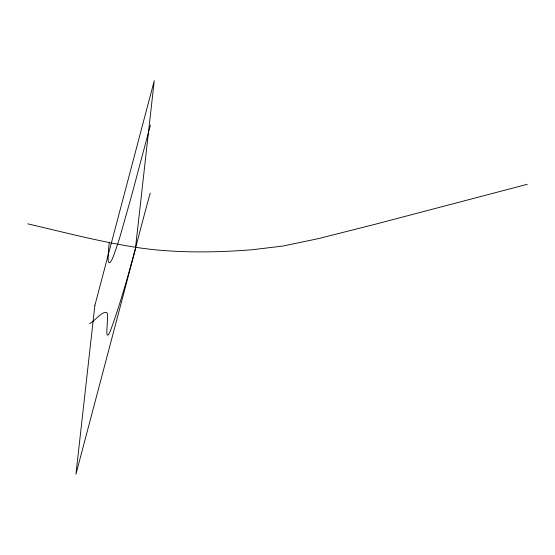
<?xml version="1.0" encoding="UTF-8"?>
<svg xmlns="http://www.w3.org/2000/svg" width="555" height="555" viewBox="0 0 555 555"><rect width="100%" height="100%" fill="white"/><g stroke="black" fill="none" stroke-linecap="round" stroke-linejoin="round"><path stroke-width="0.83" d="M109.279 242.653C109.196 244.554 105.318 272.234 112.061 259.365A114.399 6.188 -76.5 0 0 113.907 254.884L117.258 245.31A106.255 5.744 -76.5 0 0 119.991 236.659L130.938 198.107L150.405 125.132M150.218 193.202C137.3 239.247 126.783 286.151 110.32 331.113A113.123 6.119 -76.5 0 1 108.135 334.998L107.233 335.088L106.775 332.57L107.642 316.072A145.105 7.846 -76.5 0 0 107.469 313.547C104.451 308.06 93.122 322.844 89.619 323.586M527.25 184.309L375.86 224.081L318.362 238.636L282.939 246.045L252.823 249.667A483.051 193.175 14.8 0 1 237.367 250.777C210.879 252.317 184.26 252.435 157.814 250.034A174.603 69.826 14.8 0 1 138.868 247.787C101.364 242.14 64.644 232.434 27.75 223.838M94.87 305.43L75.931 474.234L135.316 249.57L154.248 80.766L94.87 305.43"/></g></svg>
